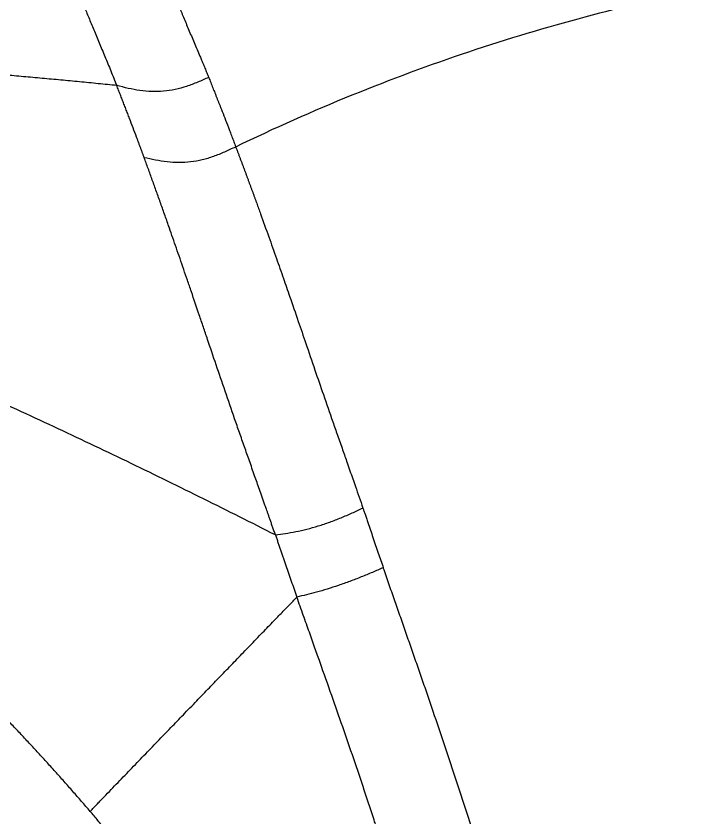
# Model space of a CAD drawing. Extents: x 0 to 84, y -21 to 126.
# Drawn here: x 31.81 to 39.17, y 55.97 to 64.61 of the extents above; entities that cross this region are included whole.
import ezdxf

# ---------------------------------------------------------------- set-up
doc = ezdxf.new("R2010")
doc.units = 0
doc.header["$MEASUREMENT"] = 0
doc.layers.add('1', color=4, linetype='Continuous')

# ---------------------------------------------------------------- blocks, each defined once
blk = doc.blocks.new('PRODIGY')
at = {"layer": '1', "color": 3, "linetype": 'Continuous', "lineweight": 25}
for points, knots in [([(33.4459, 64.9795), (33.4493, 64.9718), (33.4558, 64.9573), (33.4651, 64.9362), (33.4735, 64.9169), (33.481, 64.8995), (33.4937, 64.8698), (33.511, 64.829), (33.5343, 64.7728), (33.5578, 64.7162), (33.5912, 64.6351), (33.6352, 64.5294), (33.6921, 64.3936), (33.7432, 64.2737), (33.7808, 64.185), (33.802, 64.1346), (33.8197, 64.0922), (33.8385, 64.0466), (33.8594, 63.9957), (33.8732, 63.9615), (33.88, 63.9449)], [0, 0, 0, 0, 0.028769, 0.054968, 0.078594, 0.09965, 0.118141, 0.18521, 0.243029, 0.309155, 0.372161, 0.501992, 0.631423, 0.759197, 0.821638, 0.855377, 0.882686, 0.923711, 0.962826, 1, 1, 1, 1]), ([(32.4524, 64.9077), (32.4592, 64.893), (32.4661, 64.878), (32.48, 64.847), (32.4871, 64.831), (32.5088, 64.7814), (32.5238, 64.7461), (32.5552, 64.671), (32.5717, 64.6312), (32.5974, 64.5687), (32.6062, 64.5474), (32.6241, 64.5039), (32.6332, 64.4818), (32.6518, 64.4367), (32.6612, 64.4138), (32.6805, 64.3671), (32.6903, 64.3433), (32.7204, 64.2707), (32.7413, 64.2207), (32.7837, 64.1188), (32.8051, 64.067), (32.8371, 63.9889), (32.8477, 63.9628), (32.8688, 63.9105), (32.8793, 63.8842), (32.8898, 63.8578)], [0, 0, 0, 0, 0.0625, 0.0625, 0.125, 0.125, 0.25, 0.25, 0.375, 0.375, 0.4375, 0.4375, 0.5, 0.5, 0.5625, 0.5625, 0.625, 0.625, 0.75, 0.75, 0.875, 0.875, 0.9375, 0.9375, 1, 1, 1, 1]), ([(34.171, 63.1983), (34.587, 63.3991), (35.0053, 63.585), (35.8435, 63.9263), (36.2633, 64.0817), (37.1011, 64.3623), (37.519, 64.4876), (38.3493, 64.7096), (38.7616, 64.8063), (39.1692, 64.8901)], [0, 0, 0, 0, 0.25, 0.25, 0.5, 0.5, 0.75, 0.75, 1, 1, 1, 1]), ([(32.8898, 63.8578), (32.8229, 63.8645), (32.689, 63.8777), (32.4883, 63.8972), (32.2876, 63.9162), (32.0871, 63.9348), (31.8869, 63.9529), (31.687, 63.9706), (31.3283, 64.0016), (30.8113, 64.0437), (30.1492, 64.0921), (29.4941, 64.1344), (28.9896, 64.1626), (28.6183, 64.1809), (28.3853, 64.1916), (28.1419, 64.202), (27.8894, 64.2118), (27.7179, 64.2177), (27.6308, 64.2207)], [0, 0, 0, 0, 0.038541, 0.077066, 0.115556, 0.153994, 0.192363, 0.230645, 0.268822, 0.398269, 0.527094, 0.647422, 0.77183, 0.813742, 0.857746, 0.903617, 0.951117, 1, 1, 1, 1]), ([(33.88, 63.9449), (33.8408, 63.9275), (33.8017, 63.91), (33.7226, 63.8773), (33.6826, 63.862), (33.6015, 63.8353), (33.5604, 63.8239), (33.4772, 63.806), (33.4352, 63.7996), (33.3507, 63.792), (33.3082, 63.791), (33.2234, 63.7939), (33.1811, 63.7978), (33.097, 63.8099), (33.0552, 63.818), (32.9722, 63.8367), (32.931, 63.8472), (32.8898, 63.8578)], [0, 0, 0, 0, 0.125, 0.125, 0.25, 0.25, 0.375, 0.375, 0.5, 0.5, 0.625, 0.625, 0.75, 0.75, 0.875, 0.875, 1, 1, 1, 1]), ([(33.88, 63.9449), (33.8836, 63.9358), (33.8909, 63.9177), (33.902, 63.8901), (33.9131, 63.8623), (33.9243, 63.8342), (33.9356, 63.8058), (33.9469, 63.7773), (33.9584, 63.7484), (33.9698, 63.7193), (33.9814, 63.69), (33.9931, 63.6603), (34.0048, 63.6304), (34.0244, 63.5804), (34.053, 63.5069), (34.0842, 63.4261), (34.1104, 63.3577), (34.1301, 63.3061), (34.1506, 63.2522), (34.1642, 63.2163), (34.171, 63.1983)], [0, 0, 0, 0, 0.042398, 0.084672, 0.126817, 0.168822, 0.210681, 0.252385, 0.293935, 0.335342, 0.376617, 0.417771, 0.45881, 0.49974, 0.621274, 0.750081, 0.807863, 0.874879, 0.937419, 1, 1, 1, 1]), ([(33.1844, 63.0839), (33.1807, 63.094), (33.1732, 63.1144), (33.162, 63.1448), (33.1506, 63.1757), (33.139, 63.2068), (33.1274, 63.2383), (33.1155, 63.27), (33.0947, 63.3258), (33.0651, 63.4045), (33.0334, 63.4881), (33.0078, 63.5552), (32.9879, 63.607), (32.9681, 63.6583), (32.9483, 63.7091), (32.9287, 63.7593), (32.9091, 63.8091), (32.8963, 63.8415), (32.8898, 63.8578)], [0, 0, 0, 0, 0.033513, 0.067778, 0.102797, 0.13857, 0.175097, 0.212378, 0.250415, 0.374631, 0.500911, 0.569571, 0.639111, 0.709531, 0.78083, 0.853009, 0.926066, 1, 1, 1, 1]), ([(33.1844, 63.0839), (33.2253, 63.0747), (33.2663, 63.0655), (33.3489, 63.0496), (33.3906, 63.0428), (33.4744, 63.0333), (33.5167, 63.0306), (33.6013, 63.0303), (33.6437, 63.0326), (33.7281, 63.0424), (33.7701, 63.05), (33.8531, 63.07), (33.8941, 63.0824), (33.9749, 63.111), (34.0147, 63.1272), (34.0933, 63.1617), (34.1322, 63.1801), (34.171, 63.1983)], [0, 0, 0, 0, 0.125, 0.125, 0.25, 0.25, 0.375, 0.375, 0.5, 0.5, 0.625, 0.625, 0.75, 0.75, 0.875, 0.875, 1, 1, 1, 1]), ([(34.171, 63.1983), (34.1749, 63.1879), (34.1827, 63.1674), (34.1944, 63.1363), (34.2061, 63.1053), (34.2177, 63.0743), (34.2293, 63.0434), (34.2409, 63.0125), (34.2524, 62.9816), (34.2638, 62.9508), (34.2753, 62.9201), (34.2866, 62.8895), (34.2979, 62.859), (34.3091, 62.8286), (34.3203, 62.7983), (34.3314, 62.7681), (34.3425, 62.738), (34.3535, 62.708), (34.3644, 62.6782), (34.3752, 62.6486), (34.386, 62.6191), (34.3966, 62.5897), (34.4072, 62.5606), (34.4178, 62.5316), (34.4282, 62.5028), (34.4638, 62.4041), (34.5232, 62.2386), (34.6058, 62.0056), (34.6809, 61.7909), (34.7591, 61.5657), (34.8391, 61.333), (34.9296, 61.0677), (35.0193, 60.8049), (35.1163, 60.5224), (35.1983, 60.2867), (35.2683, 60.0868), (35.3199, 59.9393), (35.3747, 59.783), (35.4207, 59.6515), (35.4771, 59.4896), (35.5138, 59.3838), (35.5407, 59.3061)], [0, 0, 0, 0, 0.012037, 0.023936, 0.035697, 0.04732, 0.058805, 0.070152, 0.08136, 0.092431, 0.103365, 0.114161, 0.124821, 0.135345, 0.145732, 0.155984, 0.166101, 0.176083, 0.185932, 0.195646, 0.205227, 0.214676, 0.223992, 0.233177, 0.24223, 0.251152, 0.325444, 0.391534, 0.449379, 0.499081, 0.566336, 0.622318, 0.688118, 0.746696, 0.809727, 0.840092, 0.873144, 0.901825, 0.936637, 0.953476, 1, 1, 1, 1]), ([(34.5983, 59.0162), (34.5932, 59.0308), (34.5833, 59.0595), (34.5687, 59.1014), (34.5548, 59.1412), (34.5417, 59.1789), (34.5292, 59.2146), (34.5174, 59.2483), (34.5064, 59.2799), (34.496, 59.3094), (34.4695, 59.3851), (34.429, 59.5003), (34.3729, 59.6597), (34.3191, 59.8125), (34.2645, 59.9673), (34.2117, 60.1183), (34.1416, 60.3192), (34.0571, 60.5644), (33.9601, 60.8495), (33.8827, 61.0786), (33.8227, 61.256), (33.7641, 61.429), (33.7069, 61.5975), (33.6516, 61.7594), (33.5974, 61.9176), (33.5319, 62.1073), (33.4734, 62.2752), (33.4333, 62.3896), (33.4101, 62.4556), (33.387, 62.521), (33.364, 62.586), (33.3411, 62.6504), (33.3183, 62.7143), (33.2956, 62.7776), (33.273, 62.8402), (33.2506, 62.9022), (33.2284, 62.9636), (33.2062, 63.0244), (33.1917, 63.064), (33.1844, 63.0839)], [0, 0, 0, 0, 0.00853, 0.016675, 0.024435, 0.031808, 0.038795, 0.045393, 0.051601, 0.057418, 0.062843, 0.096388, 0.125995, 0.158803, 0.189466, 0.221505, 0.253165, 0.316832, 0.380176, 0.443002, 0.474211, 0.505306, 0.567274, 0.598859, 0.629071, 0.690893, 0.752477, 0.771988, 0.7917, 0.811615, 0.831733, 0.852054, 0.872578, 0.893306, 0.914237, 0.935373, 0.956712, 0.978254, 1, 1, 1, 1]), ([(34.5983, 59.0162), (34.3419, 59.1461), (34.0843, 59.2756), (33.567, 59.5325), (33.3072, 59.6599), (32.7852, 59.9121), (32.523, 60.0368), (31.9966, 60.2831), (31.7325, 60.4046), (31.4675, 60.5245)], [0, 0, 0, 0, 0.25, 0.25, 0.5, 0.5, 0.75, 0.75, 1, 1, 1, 1]), ([(34.5983, 59.0162), (34.6339, 59.021), (34.6697, 59.026), (34.7429, 59.0374), (34.7805, 59.0439), (34.8575, 59.0593), (34.8971, 59.0682), (34.9776, 59.0886), (35.0186, 59.1001), (35.101, 59.1255), (35.1425, 59.1395), (35.2248, 59.1693), (35.2657, 59.1852), (35.3462, 59.2183), (35.3858, 59.2355), (35.4638, 59.2705), (35.5022, 59.2883), (35.5407, 59.3061)], [0, 0, 0, 0, 0.125, 0.125, 0.25, 0.25, 0.375, 0.375, 0.5, 0.5, 0.625, 0.625, 0.75, 0.75, 0.875, 0.875, 1, 1, 1, 1]), ([(35.5407, 59.3061), (35.5442, 59.2958), (35.5519, 59.2735), (35.5644, 59.237), (35.5788, 59.1948), (35.598, 59.1382), (35.6213, 59.069), (35.6488, 58.9873), (35.6769, 58.9046), (35.7051, 58.8219), (35.7327, 58.7417), (35.751, 58.689), (35.76, 58.6631)], [0, 0, 0, 0, 0.048364, 0.105632, 0.171811, 0.246911, 0.370963, 0.495413, 0.627599, 0.755758, 0.879892, 1, 1, 1, 1]), ([(34.5983, 59.0162), (34.6029, 59.003), (34.6075, 58.9897), (34.6168, 58.9629), (34.6215, 58.9493), (34.6308, 58.9222), (34.6354, 58.9086), (34.6447, 58.8815), (34.6493, 58.8679), (34.6587, 58.8407), (34.6634, 58.8268), (34.6728, 58.7992), (34.6775, 58.7854), (34.6917, 58.7439), (34.7013, 58.716), (34.7301, 58.632), (34.7495, 58.5756), (34.7891, 58.4619), (34.8091, 58.4048), (34.8294, 58.3474)], [0, 0, 0, 0, 0.0625, 0.0625, 0.125, 0.125, 0.1875, 0.1875, 0.25, 0.25, 0.3125, 0.3125, 0.375, 0.375, 0.5, 0.5, 0.75, 0.75, 1, 1, 1, 1]), ([(35.76, 58.6631), (35.721, 58.6463), (35.682, 58.6294), (35.6029, 58.5959), (35.5629, 58.5793), (35.482, 58.5468), (35.4411, 58.5309), (35.359, 58.5003), (35.3178, 58.4856), (35.2364, 58.458), (35.1961, 58.445), (35.1173, 58.4209), (35.0789, 58.4098), (35.0042, 58.3895), (34.968, 58.3803), (34.8976, 58.3631), (34.8634, 58.3552), (34.8294, 58.3474)], [0, 0, 0, 0, 0.125, 0.125, 0.25, 0.25, 0.375, 0.375, 0.5, 0.5, 0.625, 0.625, 0.75, 0.75, 0.875, 0.875, 1, 1, 1, 1]), ([(36.7009, 55.8944), (36.6824, 55.9525), (36.6637, 56.0109), (36.6262, 56.1275), (36.6073, 56.1857), (36.5505, 56.3601), (36.5122, 56.4762), (36.435, 56.7079), (36.3962, 56.8236), (36.3178, 57.0547), (36.2785, 57.17), (36.219, 57.3429), (36.1992, 57.4006), (36.1594, 57.5157), (36.1394, 57.5732), (36.0995, 57.6883), (36.0795, 57.7458), (36.0395, 57.8608), (36.0194, 57.9184), (35.9795, 58.0328), (35.9596, 58.0898), (35.9197, 58.2043), (35.8997, 58.2617), (35.8699, 58.347), (35.86, 58.3754), (35.8403, 58.4319), (35.8305, 58.4601), (35.8108, 58.5167), (35.8009, 58.5451), (35.7808, 58.603), (35.7706, 58.6324), (35.76, 58.6631)], [0, 0, 0, 0, 0.0625, 0.0625, 0.125, 0.125, 0.25, 0.25, 0.375, 0.375, 0.5, 0.5, 0.5625, 0.5625, 0.625, 0.625, 0.6875, 0.6875, 0.75, 0.75, 0.8125, 0.8125, 0.875, 0.875, 0.90625, 0.90625, 0.9375, 0.9375, 0.96875, 0.96875, 1, 1, 1, 1]), ([(32.6037, 56.0385), (32.6171, 56.0524), (32.6434, 56.0797), (32.6818, 56.1195), (32.7183, 56.1573), (32.7678, 56.2087), (32.8296, 56.2728), (32.9304, 56.3774), (33.0552, 56.5069), (33.2034, 56.6605), (33.3489, 56.8117), (33.4895, 56.9574), (33.6297, 57.1028), (33.7674, 57.2458), (33.9052, 57.3886), (34.0392, 57.5276), (34.1719, 57.6654), (34.3073, 57.8058), (34.4388, 57.9423), (34.557, 58.0649), (34.6572, 58.1689), (34.7446, 58.2595), (34.8017, 58.3187), (34.8294, 58.3474)], [0, 0, 0, 0, 0.015181, 0.029672, 0.04345, 0.056493, 0.08602, 0.114093, 0.1728, 0.232634, 0.293584, 0.355589, 0.415521, 0.482264, 0.546636, 0.611475, 0.676588, 0.741811, 0.812006, 0.871865, 0.91701, 0.959741, 1, 1, 1, 1]), ([(35.7744, 55.5875), (35.7678, 55.6084), (35.7549, 55.6495), (35.7359, 55.7097), (35.7175, 55.7674), (35.7, 55.8224), (35.6832, 55.8748), (35.6538, 55.9657), (35.6116, 56.0955), (35.537, 56.3216), (35.4411, 56.6061), (35.324, 56.9466), (35.2027, 57.2932), (35.112, 57.5495), (35.0515, 57.72), (35.0234, 57.7993), (34.994, 57.8821), (34.9634, 57.9684), (34.9316, 58.0582), (34.8985, 58.1515), (34.8643, 58.2483), (34.8411, 58.314), (34.8293, 58.3474)], [0, 0, 0, 0, 0.022831, 0.044697, 0.065598, 0.085538, 0.104517, 0.122536, 0.184347, 0.245359, 0.367746, 0.492536, 0.614081, 0.743407, 0.770916, 0.799709, 0.829795, 0.861185, 0.893889, 0.927919, 0.963285, 1, 1, 1, 1]), ([(32.6037, 56.0385), (32.5884, 56.0564), (32.5577, 56.0921), (32.5114, 56.1457), (32.4649, 56.1994), (32.418, 56.2529), (32.3709, 56.3065), (32.3236, 56.36), (32.276, 56.4135), (32.2281, 56.4669), (32.18, 56.5203), (32.1316, 56.5737), (32.083, 56.627), (32.0342, 56.6802), (31.9851, 56.7334), (31.9358, 56.7865), (31.8862, 56.8396), (31.8365, 56.8926), (31.7865, 56.9455), (31.7362, 56.9984), (31.6736, 57.0639), (31.5983, 57.1422), (31.51, 57.233), (31.4209, 57.3237), (31.3311, 57.4143), (31.2405, 57.5048), (31.1492, 57.5952), (31.0571, 57.6855), (30.9644, 57.7757), (30.8708, 57.8657), (30.7766, 57.9557), (30.7132, 58.0155), (30.6815, 58.0454)], [0, 0, 0, 0, 0.026339, 0.05269, 0.07905, 0.105416, 0.131787, 0.158159, 0.18453, 0.210899, 0.237263, 0.263621, 0.289972, 0.316314, 0.342646, 0.368967, 0.395278, 0.421576, 0.447862, 0.474135, 0.500395, 0.545686, 0.590994, 0.636321, 0.681669, 0.727041, 0.77244, 0.817871, 0.863338, 0.908845, 0.954399, 1, 1, 1, 1]), ([(34.3697, 53.6397), (34.3556, 53.6622), (34.3275, 53.7074), (34.2849, 53.7751), (34.242, 53.8426), (34.1987, 53.9101), (34.1549, 53.9775), (34.1108, 54.0448), (34.0664, 54.112), (34.0215, 54.1791), (33.924, 54.3237), (33.7697, 54.5465), (33.5534, 54.8462), (33.3285, 55.1457), (33.1476, 55.3774), (33.0156, 55.5424), (32.9353, 55.6415), (32.854, 55.7406), (32.7717, 55.8398), (32.6883, 55.9391), (32.6319, 56.0053), (32.6037, 56.0385)], [0, 0, 0, 0, 0.0272868, 0.0546298, 0.0820212, 0.109454, 0.1369231, 0.1644242, 0.1919545, 0.2195122, 0.2470968, 0.3703798, 0.4961371, 0.6219365, 0.7473621, 0.7892697, 0.8312448, 0.873292, 0.9154215, 0.9576498, 1, 1, 1, 1])]:
    blk.add_open_spline(points, degree=3, knots=knots, dxfattribs=at)

msp = doc.modelspace()

# ---------------------------------------------------------------- block references
at = {"layer": '1'}
msp.add_blockref('PRODIGY', (0, 0), dxfattribs=at)

doc.saveas('drawing.dxf')
